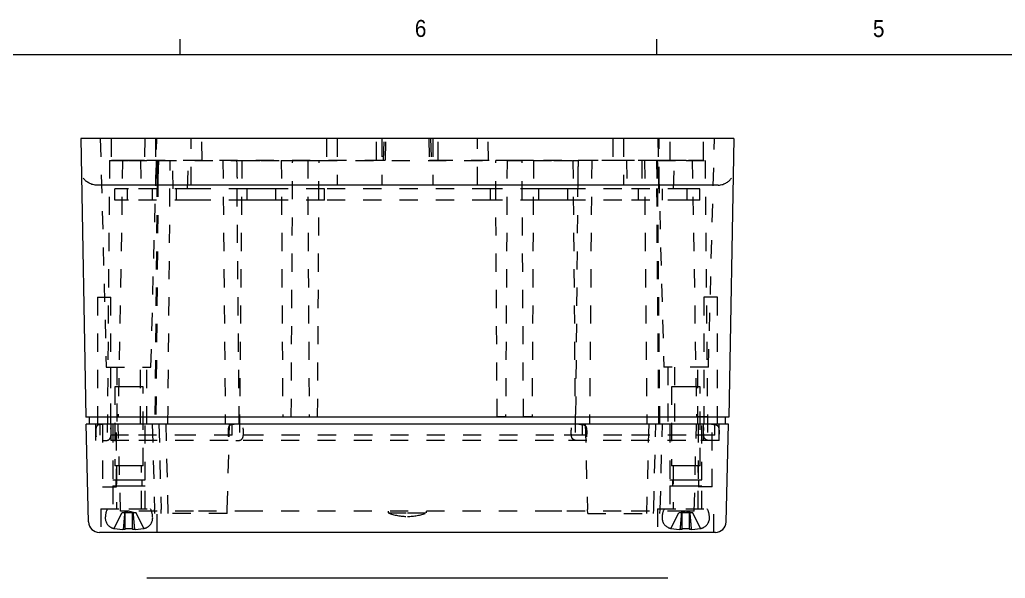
# Model space of a CAD drawing. Header units: inches. Extents: x 0.3 to 21.8, y 0.2 to 16.9.
# Drawn here: x 4.89 to 10.32, y 13.77 to 16.85 of the extents above; entities that cross this region are included whole.
import ezdxf

# ---------------------------------------------------------------- set-up
doc = ezdxf.new("R2010")
doc.units = ezdxf.units.IN
doc.header["$MEASUREMENT"] = 0
doc.linetypes.add('SLD-Dashed', pattern=[0.075, 0.05, -0.025])
doc.linetypes.add('SLD-Solid', pattern=[0])
doc.styles.add('SLDTEXTSTYLE1', font='GOTHIC.TTF', dxfattribs={"width": 0.913})

msp = doc.modelspace()

# ---------------------------------------------------------------- linework, layer by layer
at = {"color": 7, "linetype": 'SLD-Solid', "lineweight": 0}
for p, q in [((5.7729, 16.6606), (5.7729, 16.7454)), ((8.3979, 16.6606), (8.3979, 16.7454)), ((0.5229, 16.6606), (21.5229, 16.6606))]:
    msp.add_line(p, q, dxfattribs=at)
at = {"color": 7, "linetype": 'SLD-Solid', "lineweight": 15}
for p, q in [((5.2259, 16.1968), (5.2527, 14.6614)), ((5.2349, 16.1968), (5.2259, 16.1968)), ((5.3991, 16.1968), (5.2349, 16.1968)), ((5.5892, 16.1968), (5.3991, 16.1968)), ((8.4593, 16.1968), (5.5892, 16.1968)), ((8.6494, 16.1968), (8.4593, 16.1968)), ((8.8136, 16.1968), (8.6494, 16.1968)), ((8.8225, 16.1968), (8.7957, 14.6614)), ((8.8225, 16.1968), (8.8136, 16.1968)), ((5.4407, 15.9409), (5.3118, 15.9409)), ((5.5892, 15.9409), (5.4407, 15.9409)), ((8.4593, 15.9409), (5.5892, 15.9409)), ((8.6078, 15.9409), (8.4593, 15.9409)), ((8.7367, 15.9409), (8.6078, 15.9409)), ((5.4887, 14.6614), (5.2527, 14.6614)), ((5.2724, 14.622), (5.2724, 14.6614)), ((8.5597, 14.6614), (5.4887, 14.6614)), ((8.7957, 14.6614), (8.5597, 14.6614)), ((8.7761, 14.622), (8.7761, 14.6614)), ((5.4907, 14.622), (5.2547, 14.622)), ((5.2685, 14.0835), (5.2547, 14.622)), ((8.5577, 14.622), (5.4907, 14.622)), ((8.7937, 14.622), (8.5577, 14.622)), ((8.78, 14.0835), (8.7937, 14.622)), ((5.4907, 14.026), (5.3275, 14.026)), ((8.5577, 14.026), (5.4907, 14.026)), ((8.721, 14.026), (8.5577, 14.026)), ((8.4593, 13.7731), (5.5892, 13.7731))]:
    msp.add_line(p, q, dxfattribs=at)
at = {"color": 7, "linetype": 'SLD-Dashed', "lineweight": 0}
for p, q in [((5.3327, 16.1968), (5.3657, 14.937)), ((5.3926, 16.1968), (5.3936, 16.0787)), ((5.5774, 16.1968), (5.5764, 16.0787)), ((5.6118, 14.937), (5.6447, 16.1968)), ((5.6365, 16.1968), (5.6365, 15.9409)), ((5.8333, 15.9409), (5.8333, 16.1968)), ((5.8934, 16.0787), (5.8924, 16.1968)), ((6.5794, 16.1968), (6.5783, 16.0787)), ((6.6384, 16.1968), (6.6384, 15.9409)), ((6.8539, 16.0787), (6.8543, 16.1968)), ((6.8835, 16.1968), (6.8835, 15.9409)), ((6.8935, 16.0787), (6.8966, 16.1968)), ((6.903, 16.0787), (6.9064, 16.1968)), ((7.1422, 16.1968), (7.1454, 16.0787)), ((7.152, 16.1968), (7.155, 16.0787)), ((7.1649, 16.1968), (7.1649, 15.9409)), ((7.1946, 16.0787), (7.1941, 16.1968)), ((7.4101, 15.9409), (7.4101, 16.1968)), ((7.4702, 16.0787), (7.4691, 16.1968)), ((8.1561, 16.1968), (8.1551, 16.0787)), ((8.2152, 16.1968), (8.2152, 15.9409)), ((8.4037, 16.1968), (8.4367, 14.937)), ((8.412, 15.9409), (8.412, 16.1968)), ((8.4721, 16.0787), (8.4711, 16.1968)), ((8.6549, 16.0787), (8.6559, 16.1968)), ((8.6828, 14.937), (8.7157, 16.1968)), ((5.384, 16.0768), (5.3707, 14.563)), ((5.384, 16.0768), (5.4887, 16.0768)), ((5.3949, 16.0787), (5.3936, 16.0787)), ((5.3949, 16.0787), (5.4761, 16.0787)), ((5.4557, 16.0768), (5.431, 14.663)), ((5.4761, 16.0787), (5.5892, 16.0787)), ((5.4887, 16.0768), (5.6476, 16.0768)), ((5.5537, 16.0768), (5.5579, 15.9194)), ((5.5892, 16.0787), (6.8735, 16.0787)), ((5.6397, 16.0768), (5.6383, 15.9194)), ((5.6476, 16.0768), (5.6526, 16.0768)), ((5.6526, 16.0768), (5.6505, 15.9754)), ((5.6526, 16.0768), (6.0836, 16.0768)), ((5.7053, 14.622), (5.718, 16.0768)), ((5.7333, 15.9194), (5.7319, 16.0768)), ((5.8138, 15.9194), (5.8179, 16.0768)), ((6.0085, 16.0768), (6.0212, 14.622)), ((6.0836, 16.0768), (6.1124, 16.0768)), ((6.1124, 16.0768), (6.0992, 14.563)), ((6.1124, 16.0768), (6.2172, 16.0768)), ((6.2172, 16.0768), (6.3296, 16.0768)), ((6.3296, 16.0768), (6.3375, 14.663)), ((6.3296, 16.0768), (6.3924, 16.0768)), ((6.3845, 14.663), (6.3924, 16.0768)), ((6.3924, 16.0768), (6.4751, 16.0768)), ((6.4751, 16.0768), (6.483, 14.663)), ((6.4751, 16.0768), (6.5379, 16.0768)), ((6.53, 14.663), (6.5379, 16.0768)), ((6.5379, 16.0768), (7.5106, 16.0768)), ((7.1749, 16.0787), (8.4593, 16.0787)), ((7.5185, 14.663), (7.5106, 16.0768)), ((7.5734, 16.0768), (7.5106, 16.0768)), ((7.5734, 16.0768), (7.5655, 14.663)), ((7.5734, 16.0768), (7.6561, 16.0768)), ((7.664, 14.663), (7.6561, 16.0768)), ((7.7189, 16.0768), (7.6561, 16.0768)), ((7.7189, 16.0768), (7.711, 14.663)), ((7.7189, 16.0768), (7.8313, 16.0768)), ((7.8313, 16.0768), (7.9361, 16.0768)), ((7.9361, 16.0768), (7.9493, 14.563)), ((7.9361, 16.0768), (7.9649, 16.0768)), ((8.3959, 16.0768), (7.9649, 16.0768)), ((8.04, 16.0768), (8.0273, 14.622)), ((8.2306, 16.0768), (8.2347, 15.9194)), ((8.3165, 16.0768), (8.3152, 15.9194)), ((8.3305, 16.0768), (8.3432, 14.622)), ((8.4009, 16.0768), (8.3959, 16.0768)), ((8.3959, 16.0768), (8.398, 15.9754)), ((8.4009, 16.0768), (8.5597, 16.0768)), ((8.4102, 15.9194), (8.4088, 16.0768)), ((8.4593, 16.0787), (8.5724, 16.0787)), ((8.4906, 15.9194), (8.4948, 16.0768)), ((8.5597, 16.0768), (8.6645, 16.0768)), ((8.5724, 16.0787), (8.6535, 16.0787)), ((8.5928, 16.0768), (8.6175, 14.663)), ((8.6535, 16.0787), (8.6549, 16.0787)), ((8.6645, 16.0768), (8.6777, 14.563)), ((5.6453, 15.9754), (5.6335, 14.622)), ((5.6505, 15.9754), (5.6387, 14.622)), ((6.0979, 14.622), (6.086, 15.9754)), ((7.9624, 15.9754), (7.9506, 14.622)), ((8.4098, 14.622), (8.398, 15.9754)), ((8.415, 14.622), (8.4031, 15.9754)), ((5.4126, 15.8569), (5.4126, 15.9194)), ((5.4887, 15.9194), (5.4126, 15.9194)), ((5.4829, 15.8569), (5.4829, 15.9194)), ((5.8432, 15.9194), (5.4887, 15.9194)), ((5.6183, 15.9194), (5.6183, 15.8569)), ((5.7533, 15.8569), (5.7533, 15.9194)), ((6.141, 15.9194), (5.8432, 15.9194)), ((6.141, 15.8569), (6.141, 15.9194)), ((6.2172, 15.9194), (6.141, 15.9194)), ((6.3005, 15.9194), (6.2172, 15.9194)), ((6.3005, 15.8569), (6.3005, 15.9194)), ((6.567, 15.9194), (6.3005, 15.9194)), ((6.567, 15.8569), (6.567, 15.9194)), ((7.4815, 15.9194), (6.567, 15.9194)), ((7.4815, 15.8569), (7.4815, 15.9194)), ((7.748, 15.9194), (7.4815, 15.9194)), ((7.748, 15.8569), (7.748, 15.9194)), ((7.8313, 15.9194), (7.748, 15.9194)), ((7.9075, 15.9194), (7.8313, 15.9194)), ((7.9075, 15.8569), (7.9075, 15.9194)), ((8.2053, 15.9194), (7.9075, 15.9194)), ((8.5597, 15.9194), (8.2053, 15.9194)), ((8.2952, 15.9194), (8.2952, 15.8569)), ((8.4302, 15.8569), (8.4302, 15.9194)), ((8.6359, 15.9194), (8.5597, 15.9194)), ((8.5656, 15.8569), (8.5656, 15.9194)), ((8.6359, 15.8569), (8.6359, 15.9194)), ((5.4887, 15.8569), (5.4126, 15.8569)), ((5.8432, 15.8569), (5.4887, 15.8569)), ((6.141, 15.8569), (5.8432, 15.8569)), ((6.2172, 15.8569), (6.141, 15.8569)), ((6.3005, 15.8569), (6.2172, 15.8569)), ((6.567, 15.8569), (6.3005, 15.8569)), ((7.4815, 15.8569), (6.567, 15.8569)), ((7.748, 15.8569), (7.4815, 15.8569)), ((7.8313, 15.8569), (7.748, 15.8569)), ((7.9075, 15.8569), (7.8313, 15.8569)), ((8.2053, 15.8569), (7.9075, 15.8569)), ((8.5597, 15.8569), (8.2053, 15.8569)), ((8.6359, 15.8569), (8.5597, 15.8569)), ((5.3164, 15.322), (5.3914, 15.322)), ((5.3164, 15.322), (5.3164, 14.622)), ((5.3914, 14.622), (5.3914, 15.322)), ((8.7321, 15.322), (8.6571, 15.322)), ((8.6571, 15.322), (8.6571, 14.622)), ((8.7321, 14.622), (8.7321, 15.322)), ((5.3657, 14.937), (5.6118, 14.937)), ((5.3887, 14.937), (5.3887, 14.622)), ((5.3887, 14.937), (5.3887, 14.622)), ((5.4238, 14.937), (5.4238, 14.622)), ((5.5537, 14.622), (5.5537, 14.937)), ((5.5887, 14.622), (5.5887, 14.937)), ((5.5887, 14.622), (5.5887, 14.937)), ((8.6828, 14.937), (8.4367, 14.937)), ((8.4597, 14.937), (8.4597, 14.622)), ((8.4597, 14.937), (8.4597, 14.622)), ((8.4948, 14.937), (8.4948, 14.622)), ((8.6247, 14.622), (8.6247, 14.937)), ((8.6597, 14.622), (8.6597, 14.937)), ((8.6597, 14.622), (8.6597, 14.937)), ((5.4907, 14.8293), (5.412, 14.8293)), ((5.412, 14.8293), (5.412, 14.3923)), ((5.5695, 14.8293), (5.4907, 14.8293)), ((5.5695, 14.3923), (5.5695, 14.8293)), ((8.5577, 14.8293), (8.479, 14.8293)), ((8.479, 14.8293), (8.479, 14.3923)), ((8.6365, 14.8293), (8.5577, 14.8293)), ((8.6365, 14.3923), (8.6365, 14.8293)), ((5.3716, 14.663), (5.431, 14.663)), ((6.3375, 14.663), (6.3845, 14.663)), ((6.483, 14.663), (6.53, 14.663)), ((7.5655, 14.663), (7.5185, 14.663)), ((7.711, 14.663), (7.664, 14.663)), ((8.6769, 14.663), (8.6175, 14.663)), ((5.3074, 14.532), (5.3074, 14.622)), ((5.3314, 14.563), (5.3314, 14.622)), ((5.3447, 14.622), (5.3447, 14.277)), ((5.3924, 14.532), (5.3924, 14.622)), ((5.4022, 14.622), (5.4022, 14.316)), ((5.4217, 14.277), (5.4217, 14.622)), ((5.444, 14.144), (5.4317, 14.622)), ((5.5792, 14.316), (5.5792, 14.622)), ((5.6193, 14.622), (5.6313, 14.1531)), ((5.6556, 14.622), (5.6676, 14.1531)), ((5.7073, 14.131), (5.6947, 14.622)), ((6.0324, 14.1531), (6.0444, 14.622)), ((6.0598, 14.563), (6.0598, 14.622)), ((7.9887, 14.563), (7.9887, 14.622)), ((8.0041, 14.622), (8.0161, 14.1531)), ((8.3537, 14.622), (8.3412, 14.131)), ((8.3809, 14.1531), (8.3929, 14.622)), ((8.4172, 14.1531), (8.4292, 14.622)), ((8.4692, 14.622), (8.4692, 14.316)), ((8.6045, 14.144), (8.6167, 14.622)), ((8.6267, 14.622), (8.6267, 14.277)), ((8.6462, 14.316), (8.6462, 14.622)), ((8.6561, 14.532), (8.6561, 14.622)), ((8.7037, 14.277), (8.7037, 14.622)), ((8.7171, 14.563), (8.7171, 14.622)), ((8.7411, 14.532), (8.7411, 14.622)), ((5.4887, 14.563), (5.3314, 14.563)), ((5.8432, 14.563), (5.4887, 14.563)), ((6.0598, 14.563), (5.8432, 14.563)), ((6.2172, 14.563), (6.0598, 14.563)), ((7.8313, 14.563), (6.2172, 14.563)), ((7.9887, 14.563), (7.8313, 14.563)), ((8.2053, 14.563), (7.9887, 14.563)), ((8.5597, 14.563), (8.2053, 14.563)), ((8.7171, 14.563), (8.5597, 14.563)), ((5.4907, 14.532), (5.3074, 14.532)), ((5.8457, 14.532), (5.4907, 14.532)), ((6.0364, 14.532), (5.8457, 14.532)), ((6.2197, 14.532), (6.0364, 14.532)), ((7.8287, 14.532), (6.2197, 14.532)), ((8.0121, 14.532), (7.8287, 14.532)), ((8.2027, 14.532), (8.0121, 14.532)), ((8.5577, 14.532), (8.2027, 14.532)), ((8.7411, 14.532), (8.5577, 14.532)), ((5.4907, 14.3923), (5.412, 14.3923)), ((5.4218, 14.3923), (5.4218, 14.156)), ((5.5695, 14.3923), (5.4907, 14.3923)), ((5.5596, 14.156), (5.5596, 14.3923)), ((8.5577, 14.3923), (8.479, 14.3923)), ((8.4888, 14.3923), (8.4888, 14.156)), ((8.6365, 14.3923), (8.5577, 14.3923)), ((8.6266, 14.156), (8.6266, 14.3923)), ((5.4022, 14.316), (5.4907, 14.316)), ((5.4022, 14.282), (5.4907, 14.282)), ((5.4022, 14.282), (5.4022, 14.156)), ((5.4182, 14.316), (5.4182, 14.282)), ((5.4907, 14.316), (5.5792, 14.316)), ((5.4907, 14.282), (5.5792, 14.282)), ((5.5632, 14.282), (5.5632, 14.316)), ((5.5792, 14.156), (5.5792, 14.282)), ((8.4692, 14.316), (8.5577, 14.316)), ((8.4692, 14.282), (8.5577, 14.282)), ((8.4692, 14.282), (8.4692, 14.156)), ((8.4852, 14.316), (8.4852, 14.282)), ((8.5577, 14.316), (8.6462, 14.316)), ((8.5577, 14.282), (8.6462, 14.282)), ((8.6302, 14.282), (8.6302, 14.316)), ((8.6462, 14.156), (8.6462, 14.282)), ((5.3447, 14.277), (5.4217, 14.277)), ((8.7037, 14.277), (8.6267, 14.277)), ((5.3357, 14.156), (5.4907, 14.156)), ((5.3357, 14.156), (5.3357, 14.026)), ((5.4093, 14.0483), (5.452, 14.134)), ((5.4907, 14.144), (5.444, 14.144)), ((5.4686, 14.134), (5.452, 14.134)), ((5.4907, 14.1437), (5.4607, 14.134)), ((5.4705, 14.0483), (5.4705, 14.134)), ((5.511, 14.134), (5.4705, 14.134)), ((5.4907, 14.156), (5.6457, 14.156)), ((5.8457, 14.144), (5.4907, 14.144)), ((5.5208, 14.134), (5.4907, 14.1437)), ((5.511, 14.0483), (5.511, 14.134)), ((5.5295, 14.134), (5.5129, 14.134)), ((5.5722, 14.0483), (5.5295, 14.134)), ((5.6328, 14.131), (5.6313, 14.1531)), ((6.0311, 14.131), (5.6328, 14.131)), ((5.6457, 14.026), (5.6457, 14.156)), ((5.6687, 14.131), (5.6676, 14.1531)), ((6.173, 14.144), (5.8457, 14.144)), ((6.0311, 14.131), (6.0324, 14.1531)), ((6.2197, 14.144), (6.173, 14.144)), ((7.8287, 14.144), (6.2197, 14.144)), ((6.9182, 14.144), (6.9182, 14.134)), ((6.9182, 14.134), (7.0242, 14.134)), ((7.0242, 14.134), (7.1302, 14.134)), ((7.1302, 14.134), (7.1302, 14.144)), ((7.8755, 14.144), (7.8287, 14.144)), ((8.2027, 14.144), (7.8755, 14.144)), ((8.0174, 14.131), (8.0161, 14.1531)), ((8.0174, 14.131), (8.4157, 14.131)), ((8.5577, 14.144), (8.2027, 14.144)), ((8.3798, 14.131), (8.3809, 14.1531)), ((8.4027, 14.156), (8.5577, 14.156)), ((8.4027, 14.156), (8.4027, 14.026)), ((8.4157, 14.131), (8.4172, 14.1531)), ((8.4763, 14.0483), (8.519, 14.134)), ((8.5356, 14.134), (8.519, 14.134)), ((8.5577, 14.1437), (8.5277, 14.134)), ((8.5375, 14.0483), (8.5375, 14.134)), ((8.578, 14.134), (8.5375, 14.134)), ((8.5577, 14.156), (8.7127, 14.156)), ((8.6045, 14.144), (8.5577, 14.144)), ((8.5878, 14.134), (8.5577, 14.1437)), ((8.578, 14.0483), (8.578, 14.134)), ((8.5965, 14.134), (8.5799, 14.134)), ((8.6392, 14.0483), (8.5965, 14.134)), ((8.7127, 14.026), (8.7127, 14.156)), ((5.4093, 14.0483), (5.457, 14.0419)), ((5.4705, 14.0419), (5.457, 14.0419)), ((5.4705, 14.0483), (5.511, 14.0483)), ((5.4705, 14.0419), (5.4705, 14.0483)), ((5.511, 14.0483), (5.511, 14.0419)), ((5.5245, 14.0419), (5.511, 14.0419)), ((5.5245, 14.0419), (5.5722, 14.0483)), ((8.4763, 14.0483), (8.524, 14.0419)), ((8.5375, 14.0419), (8.524, 14.0419)), ((8.5375, 14.0483), (8.578, 14.0483)), ((8.5375, 14.0419), (8.5375, 14.0483)), ((8.578, 14.0483), (8.578, 14.0419)), ((8.5915, 14.0419), (8.578, 14.0419)), ((8.5915, 14.0419), (8.6392, 14.0483))]:
    msp.add_line(p, q, dxfattribs=at)
for centre, radius, start, end in [((5.4709, 14.1063), 0.1106, 153.285, 180), ((5.5106, 14.1063), 0.1106, 0, 26.715), ((7.0242, 14.4049), 0.2909, 248.6302, 270), ((7.0242, 14.4049), 0.2909, 270, 291.3698), ((8.5379, 14.1063), 0.1106, 153.285, 180), ((8.5776, 14.1063), 0.1106, 0, 26.715), ((5.4193, 14.1063), 0.0591, 180, 250.9738), ((5.5622, 14.1063), 0.0591, 289.0262, 0), ((8.4863, 14.1063), 0.0591, 180, 250.9738), ((8.6292, 14.1063), 0.0591, 289.0262, 0), ((5.4514, 14.1993), 0.1575, 250.9738, 254.446), ((5.5301, 14.1993), 0.1575, 285.5589, 289.0262), ((8.5184, 14.1993), 0.1575, 250.9738, 254.446), ((8.5971, 14.1993), 0.1575, 285.5589, 289.0262)]:
    msp.add_arc(centre, radius, start, end, dxfattribs=at)
at = {"color": 7, "linetype": 'SLD-Solid', "lineweight": 15}
for centre, start, end in [((5.3275, 14.085), 181.466, 270), ((8.721, 14.085), 270, 358.534)]:
    msp.add_arc(centre, 0.059, start, end, dxfattribs=at)
at = {"color": 7, "linetype": 'SLD-Dashed', "lineweight": 0}
for points in [[(5.6476, 16.0768), (5.6468, 16.043), (5.6461, 16.0092), (5.6453, 15.9754)], [(6.0836, 16.0768), (6.0844, 16.043), (6.0852, 16.0092), (6.086, 15.9754)], [(7.9649, 16.0768), (7.9641, 16.043), (7.9633, 16.0092), (7.9624, 15.9754)], [(8.4009, 16.0768), (8.4017, 16.043), (8.4024, 16.0092), (8.4031, 15.9754)]]:
    msp.add_open_spline(points, degree=3, dxfattribs=at)
for points, knots in [([(6.8735, 16.0787), (6.8758, 16.0787), (6.8802, 16.0787), (6.8861, 16.0787), (6.8905, 16.0787), (6.893, 16.0787), (6.893, 16.0787), (6.893, 16.0787)], [0, 0, 0, 0, 0.2147495, 0.4295015, 0.6441942, 0.858821, 1, 1, 1, 1]), ([(6.8943, 16.0787), (6.8959, 16.0787), (6.8993, 16.0787), (6.9022, 16.0787), (6.9025, 16.0787), (6.9026, 16.0787)], [0, 0, 0, 0, 0.349904, 0.699818, 1, 1, 1, 1]), ([(7.146, 16.0787), (7.146, 16.0787), (7.1457, 16.0787), (7.1476, 16.0787), (7.1507, 16.0787), (7.1533, 16.0787), (7.1542, 16.0787)], [0, 0, 0, 0, 0.119645, 0.470219, 0.820902, 1, 1, 1, 1]), ([(7.1555, 16.0787), (7.1554, 16.0787), (7.1551, 16.0787), (7.1568, 16.0787), (7.1605, 16.0787), (7.166, 16.0787), (7.1711, 16.0787), (7.1741, 16.0787), (7.1749, 16.0787)], [0, 0, 0, 0, 0.061189, 0.276037, 0.490855, 0.70568, 0.920568, 1, 1, 1, 1]), ([(7.1565, 16.0787), (7.1583, 16.0787), (7.1612, 16.0787), (7.1643, 16.0787), (7.1655, 16.0787)], [0, 0, 0, 0, 0.640395, 1, 1, 1, 1]), ([(5.3499, 14.622), (5.3415, 14.622), (5.3308, 14.622), (5.3191, 14.6175), (5.3137, 14.6131), (5.31, 14.6061), (5.3076, 14.5937), (5.3072, 14.5785), (5.3077, 14.5623), (5.3098, 14.5497), (5.315, 14.5402), (5.324, 14.5346), (5.3359, 14.5323), (5.3448, 14.5321), (5.3499, 14.532)], [0, 0, 0, 0, 0.166581, 0.211463, 0.251087, 0.303262, 0.367196, 0.503142, 0.610338, 0.692701, 0.75771, 0.820899, 0.898366, 1, 1, 1, 1]), ([(5.3499, 14.532), (5.3549, 14.5321), (5.3638, 14.5323), (5.3758, 14.5346), (5.3847, 14.5402), (5.3899, 14.5497), (5.3921, 14.5623), (5.3925, 14.5799), (5.3923, 14.5959), (5.3889, 14.608), (5.3853, 14.614), (5.379, 14.6186), (5.3668, 14.6219), (5.3568, 14.622), (5.3499, 14.622)], [0, 0, 0, 0, 0.101626, 0.179086, 0.24227, 0.307272, 0.389628, 0.496814, 0.661931, 0.708473, 0.748858, 0.799828, 0.861634, 1, 1, 1, 1]), ([(6.0789, 14.622), (6.0705, 14.622), (6.0598, 14.622), (6.0481, 14.6175), (6.0427, 14.6131), (6.039, 14.6061), (6.0366, 14.5937), (6.0362, 14.5785), (6.0367, 14.5623), (6.0388, 14.5497), (6.044, 14.5402), (6.053, 14.5346), (6.0649, 14.5323), (6.0738, 14.5321), (6.0789, 14.532)], [0, 0, 0, 0, 0.166582, 0.211463, 0.251088, 0.303263, 0.367196, 0.503142, 0.610338, 0.692701, 0.757709, 0.820899, 0.898365, 1, 1, 1, 1]), ([(6.0789, 14.532), (6.0839, 14.5321), (6.0928, 14.5323), (6.1048, 14.5346), (6.1137, 14.5402), (6.1189, 14.5497), (6.1211, 14.5623), (6.1215, 14.5799), (6.1213, 14.5959), (6.1179, 14.608), (6.1143, 14.614), (6.108, 14.6186), (6.0958, 14.6219), (6.0858, 14.622), (6.0789, 14.622)], [0, 0, 0, 0, 0.1016253, 0.179085, 0.2422694, 0.3072717, 0.3896276, 0.4968139, 0.6619312, 0.7084728, 0.7488584, 0.7998278, 0.8616339, 1, 1, 1, 1]), ([(7.9696, 14.532), (7.9646, 14.5321), (7.9557, 14.5323), (7.9437, 14.5346), (7.9348, 14.5402), (7.9296, 14.5497), (7.9274, 14.5623), (7.927, 14.5799), (7.9272, 14.5959), (7.9306, 14.608), (7.9342, 14.614), (7.9405, 14.6186), (7.9527, 14.6219), (7.9627, 14.622), (7.9696, 14.622)], [0, 0, 0, 0, 0.1016253, 0.179085, 0.2422694, 0.3072717, 0.3896276, 0.4968139, 0.6619312, 0.7084728, 0.7488584, 0.7998278, 0.8616339, 1, 1, 1, 1]), ([(7.9696, 14.622), (7.978, 14.622), (7.9887, 14.622), (8.0004, 14.6175), (8.0058, 14.6131), (8.0095, 14.6061), (8.0119, 14.5937), (8.0123, 14.5785), (8.0118, 14.5623), (8.0096, 14.5497), (8.0045, 14.5402), (7.9955, 14.5346), (7.9836, 14.5323), (7.9747, 14.5321), (7.9696, 14.532)], [0, 0, 0, 0, 0.166582, 0.211463, 0.251088, 0.303263, 0.367196, 0.503142, 0.610338, 0.692701, 0.757709, 0.820899, 0.898365, 1, 1, 1, 1]), ([(8.6986, 14.532), (8.6936, 14.5321), (8.6847, 14.5323), (8.6727, 14.5346), (8.6638, 14.5402), (8.6586, 14.5497), (8.6564, 14.5623), (8.656, 14.5799), (8.6562, 14.5959), (8.6596, 14.608), (8.6632, 14.614), (8.6695, 14.6186), (8.6817, 14.6219), (8.6917, 14.622), (8.6986, 14.622)], [0, 0, 0, 0, 0.101626, 0.179086, 0.24227, 0.307272, 0.389628, 0.496814, 0.661931, 0.708473, 0.748858, 0.799828, 0.861634, 1, 1, 1, 1]), ([(8.6986, 14.622), (8.707, 14.622), (8.7177, 14.622), (8.7294, 14.6175), (8.7348, 14.6131), (8.7385, 14.6061), (8.7409, 14.5937), (8.7413, 14.5785), (8.7408, 14.5623), (8.7386, 14.5497), (8.7335, 14.5402), (8.7245, 14.5346), (8.7126, 14.5323), (8.7037, 14.5321), (8.6986, 14.532)], [0, 0, 0, 0, 0.166581, 0.211463, 0.251087, 0.303262, 0.367196, 0.503142, 0.610338, 0.692701, 0.75771, 0.820899, 0.898366, 1, 1, 1, 1]), ([(5.4604, 14.0419), (5.4624, 14.0645), (5.465, 14.0952), (5.4679, 14.1259), (5.4686, 14.134)], [0, 0, 0, 0, 0.73688, 1, 1, 1, 1]), ([(5.5129, 14.134), (5.5146, 14.1154), (5.5174, 14.0847), (5.52, 14.0539), (5.521, 14.0419)], [0, 0, 0, 0, 0.606637, 1, 1, 1, 1]), ([(8.5274, 14.0419), (8.5294, 14.0645), (8.532, 14.0952), (8.5349, 14.1259), (8.5356, 14.134)], [0, 0, 0, 0, 0.73688, 1, 1, 1, 1]), ([(8.5799, 14.134), (8.5816, 14.1154), (8.5844, 14.0847), (8.587, 14.0539), (8.588, 14.0419)], [0, 0, 0, 0, 0.606637, 1, 1, 1, 1])]:
    msp.add_open_spline(points, degree=3, knots=knots, dxfattribs=at)
at = {"color": 7, "linetype": 'SLD-Solid', "lineweight": 15}
for points in [[(5.3118, 15.9409), (5.3026, 15.9409), (5.2943, 15.9425), (5.279, 15.9473), (5.272, 15.9506), (5.2599, 15.9579), (5.2546, 15.962), (5.2478, 15.9684), (5.2457, 15.9706), (5.2418, 15.9751), (5.2401, 15.9774), (5.2386, 15.9796)], [(8.7367, 15.9409), (8.7459, 15.9409), (8.7542, 15.9425), (8.7695, 15.9473), (8.7764, 15.9506), (8.7886, 15.9579), (8.7939, 15.962), (8.8007, 15.9684), (8.8028, 15.9706), (8.8066, 15.9751), (8.8084, 15.9774), (8.8099, 15.9796)]]:
    msp.add_open_spline(points, degree=3, knots=[0, 0, 0, 0, 0.25, 0.25, 0.5, 0.5, 0.75, 0.75, 0.875, 0.875, 1, 1, 1, 1], dxfattribs=at)

# ---------------------------------------------------------------- texts
at = {"color": 7, "linetype": 'Continuous', "lineweight": 0, "char_height": 0.0937, "attachment_point": 1, "style": 'SLDTEXTSTYLE1'}
for s, insert in [('6', (7.0654, 16.8511)), ('5', (9.5886, 16.8506))]:
    msp.add_mtext(s, dxfattribs=dict(at, insert=insert))

doc.saveas('drawing.dxf')
